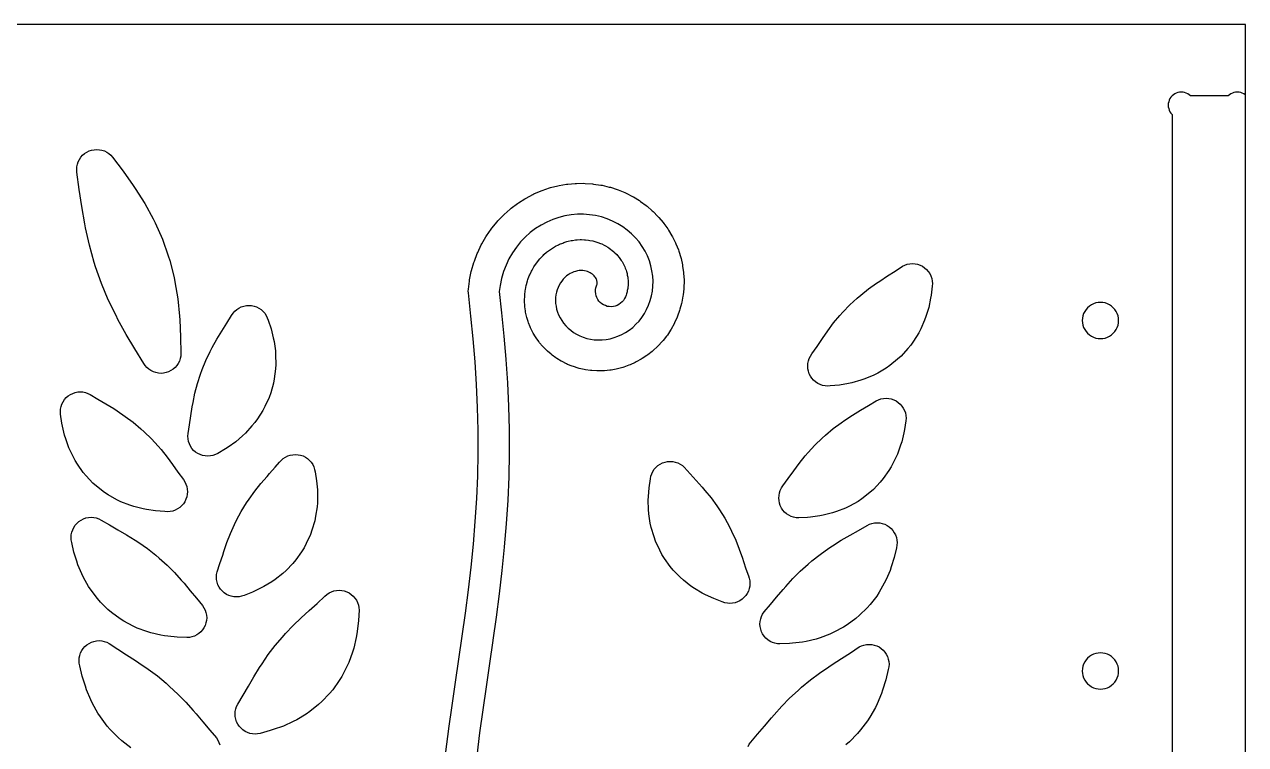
# Model space of a CAD drawing. Header units: inches. Extents: x 0 to 42.2, y -1.9 to 14.
# Drawn here: x 29.63 to 42.25, y 6.55 to 14 of the extents above; entities that cross this region are included whole.
import ezdxf

# ---------------------------------------------------------------- set-up
doc = ezdxf.new("R2010")
doc.units = ezdxf.units.IN
doc.header["$MEASUREMENT"] = 0
for name, color, linetype in [('CUT_INSIDE', 5, 'Continuous'), ('CUT_OUTSIDE', 1, 'Continuous'), ('POCKET_0.375', 4, 'Continuous'), ('POCKET_0.500', 4, 'Continuous')]:
    doc.layers.add(name, color=color, linetype=linetype)

msp = doc.modelspace()

# ---------------------------------------------------------------- linework, layer by layer
at = {"layer": 'CUT_INSIDE'}
for points in [[(31.117, 10.407), (31.092, 10.398), (31.065, 10.393), (31.039, 10.391), (31.012, 10.393), (30.985, 10.398), (30.96, 10.407), (30.935, 10.419), (30.913, 10.434), (30.893, 10.451), (30.875, 10.472), (30.86, 10.494), (30.769, 10.643), (30.679, 10.794), (30.594, 10.949), (30.574, 10.988), (30.494, 11.151), (30.424, 11.319), (30.363, 11.492), (30.348, 11.539), (30.299, 11.715), (30.259, 11.895), (30.251, 11.938), (30.22, 12.115), (30.194, 12.294), (30.17, 12.473), (30.168, 12.5), (30.17, 12.527), (30.175, 12.553), (30.184, 12.579), (30.196, 12.603), (30.211, 12.626), (30.229, 12.646), (30.249, 12.664), (30.272, 12.679), (30.296, 12.691), (30.321, 12.699), (30.348, 12.704), (30.375, 12.706), (30.402, 12.704), (30.428, 12.699), (30.454, 12.691), (30.478, 12.679), (30.5, 12.664), (30.521, 12.646), (30.538, 12.626), (30.647, 12.482), (30.751, 12.335), (30.773, 12.303), (30.871, 12.148), (30.958, 11.988), (30.978, 11.946), (31.053, 11.778), (31.113, 11.605), (31.129, 11.559), (31.174, 11.382), (31.183, 11.336), (31.213, 11.16), (31.231, 10.982), (31.234, 10.943), (31.242, 10.77), (31.245, 10.597), (31.243, 10.57), (31.238, 10.544), (31.229, 10.518), (31.217, 10.494), (31.202, 10.472), (31.184, 10.451), (31.164, 10.434), (31.142, 10.419)], [(38.69, 10.57), (38.653, 10.537), (38.574, 10.471), (38.534, 10.445), (38.447, 10.392), (38.406, 10.372), (38.314, 10.333), (38.274, 10.319), (38.181, 10.293), (38.144, 10.286), (38.052, 10.27), (37.957, 10.261), (37.93, 10.259), (37.904, 10.261), (37.877, 10.266), (37.852, 10.275), (37.827, 10.287), (37.805, 10.302), (37.785, 10.32), (37.767, 10.34), (37.752, 10.362), (37.74, 10.387), (37.731, 10.412), (37.726, 10.439), (37.724, 10.465), (37.726, 10.492), (37.731, 10.519), (37.74, 10.544), (37.752, 10.569), (37.767, 10.591), (37.821, 10.67), (37.875, 10.751), (37.931, 10.832), (37.991, 10.912), (38.056, 10.989), (38.088, 11.025), (38.16, 11.1), (38.236, 11.169), (38.272, 11.201), (38.352, 11.265), (38.433, 11.323), (38.469, 11.346), (38.548, 11.399), (38.627, 11.448), (38.704, 11.498), (38.728, 11.51), (38.753, 11.519), (38.78, 11.524), (38.807, 11.526), (38.834, 11.524), (38.86, 11.519), (38.886, 11.51), (38.91, 11.498), (38.932, 11.483), (38.953, 11.465), (38.97, 11.445), (38.985, 11.422), (38.997, 11.398), (39.006, 11.373), (39.011, 11.346), (39.013, 11.319), (39.011, 11.292), (39, 11.199), (38.993, 11.167), (38.974, 11.072), (38.946, 10.98), (38.932, 10.94), (38.892, 10.85), (38.871, 10.809), (38.817, 10.724), (38.79, 10.684), (38.758, 10.647)], [(32.173, 10.189), (32.157, 10.142), (32.113, 10.049), (32.092, 10.005), (32.035, 9.92), (32.01, 9.881), (31.979, 9.847), (31.914, 9.773), (31.882, 9.745), (31.811, 9.683), (31.732, 9.627), (31.705, 9.609), (31.625, 9.562), (31.601, 9.55), (31.575, 9.541), (31.549, 9.536), (31.522, 9.534), (31.495, 9.536), (31.469, 9.541), (31.443, 9.55), (31.419, 9.562), (31.397, 9.577), (31.376, 9.594), (31.358, 9.615), (31.343, 9.637), (31.332, 9.661), (31.323, 9.687), (31.318, 9.713), (31.316, 9.74), (31.318, 9.767), (31.332, 9.858), (31.346, 9.951), (31.361, 10.046), (31.37, 10.088), (31.39, 10.187), (31.416, 10.285), (31.448, 10.383), (31.464, 10.429), (31.503, 10.525), (31.548, 10.617), (31.568, 10.658), (31.617, 10.745), (31.668, 10.828), (31.719, 10.91), (31.769, 10.99), (31.784, 11.013), (31.802, 11.033), (31.822, 11.051), (31.844, 11.066), (31.869, 11.078), (31.894, 11.087), (31.921, 11.092), (31.948, 11.094), (31.974, 11.092), (32.001, 11.087), (32.026, 11.078), (32.051, 11.066), (32.073, 11.051), (32.093, 11.033), (32.111, 11.013), (32.126, 10.99), (32.138, 10.966), (32.147, 10.941), (32.177, 10.85), (32.2, 10.758), (32.207, 10.721), (32.221, 10.625), (32.224, 10.582), (32.226, 10.482), (32.223, 10.436), (32.21, 10.335), (32.201, 10.288)], [(31.185, 8.976), (31.16, 8.967), (31.133, 8.962), (31.106, 8.96), (31.079, 8.962), (30.983, 8.968), (30.89, 8.982), (30.853, 8.989), (30.758, 9.013), (30.718, 9.026), (30.624, 9.063), (30.583, 9.083), (30.494, 9.133), (30.454, 9.16), (30.373, 9.223), (30.336, 9.256), (30.266, 9.331), (30.234, 9.367), (30.176, 9.452), (30.15, 9.491), (30.13, 9.532), (30.087, 9.62), (30.055, 9.714), (30.042, 9.75), (30.021, 9.843), (30.015, 9.875), (30.001, 9.967), (29.999, 9.994), (30.001, 10.021), (30.006, 10.047), (30.015, 10.073), (30.026, 10.097), (30.041, 10.119), (30.059, 10.14), (30.08, 10.158), (30.102, 10.173), (30.126, 10.184), (30.152, 10.193), (30.178, 10.198), (30.205, 10.2), (30.232, 10.198), (30.258, 10.193), (30.284, 10.184), (30.308, 10.173), (30.387, 10.125), (30.469, 10.077), (30.55, 10.026), (30.586, 10.003), (30.67, 9.946), (30.752, 9.885), (30.83, 9.818), (30.866, 9.786), (30.94, 9.714), (31.008, 9.637), (31.039, 9.603), (31.101, 9.525), (31.158, 9.447), (31.214, 9.368), (31.27, 9.292), (31.285, 9.27), (31.297, 9.245), (31.306, 9.22), (31.311, 9.193), (31.313, 9.166), (31.311, 9.14), (31.306, 9.113), (31.297, 9.088), (31.285, 9.063), (31.27, 9.041), (31.252, 9.021), (31.232, 9.003), (31.21, 8.988)], [(38.402, 9.19), (38.365, 9.158), (38.284, 9.094), (38.244, 9.067), (38.155, 9.017), (38.113, 8.997), (38.02, 8.961), (37.98, 8.947), (37.885, 8.924), (37.848, 8.916), (37.754, 8.903), (37.721, 8.901), (37.631, 8.895), (37.604, 8.897), (37.578, 8.902), (37.552, 8.911), (37.528, 8.923), (37.505, 8.938), (37.485, 8.956), (37.467, 8.976), (37.452, 8.998), (37.44, 9.023), (37.432, 9.048), (37.427, 9.075), (37.425, 9.101), (37.427, 9.128), (37.432, 9.155), (37.44, 9.18), (37.452, 9.205), (37.467, 9.227), (37.523, 9.303), (37.579, 9.381), (37.637, 9.46), (37.699, 9.537), (37.729, 9.572), (37.798, 9.648), (37.872, 9.72), (37.908, 9.753), (37.986, 9.819), (38.068, 9.88), (38.106, 9.906), (38.188, 9.96), (38.27, 10.01), (38.351, 10.058), (38.43, 10.106), (38.455, 10.118), (38.48, 10.127), (38.507, 10.132), (38.534, 10.134), (38.561, 10.132), (38.587, 10.127), (38.613, 10.118), (38.637, 10.106), (38.659, 10.091), (38.679, 10.073), (38.697, 10.053), (38.712, 10.031), (38.724, 10.006), (38.733, 9.981), (38.738, 9.954), (38.74, 9.927), (38.738, 9.901), (38.724, 9.809), (38.718, 9.777), (38.696, 9.683), (38.684, 9.647), (38.651, 9.554), (38.608, 9.466), (38.588, 9.425), (38.562, 9.386), (38.504, 9.302), (38.472, 9.265)], [(32.518, 8.587), (32.491, 8.546), (32.433, 8.461), (32.401, 8.425), (32.332, 8.351), (32.297, 8.321), (32.22, 8.259), (32.185, 8.235), (32.103, 8.185), (32.069, 8.168), (31.985, 8.128), (31.898, 8.094), (31.872, 8.085), (31.846, 8.08), (31.819, 8.078), (31.792, 8.08), (31.765, 8.085), (31.74, 8.094), (31.716, 8.105), (31.693, 8.12), (31.673, 8.138), (31.655, 8.159), (31.64, 8.181), (31.628, 8.205), (31.619, 8.231), (31.614, 8.257), (31.612, 8.284), (31.614, 8.311), (31.619, 8.337), (31.648, 8.423), (31.677, 8.512), (31.689, 8.548), (31.721, 8.642), (31.757, 8.735), (31.799, 8.827), (31.82, 8.871), (31.869, 8.962), (31.923, 9.05), (31.95, 9.09), (32.009, 9.172), (32.071, 9.25), (32.136, 9.325), (32.161, 9.354), (32.219, 9.419), (32.265, 9.471), (32.282, 9.491), (32.303, 9.509), (32.325, 9.524), (32.349, 9.536), (32.375, 9.544), (32.401, 9.549), (32.428, 9.551), (32.455, 9.549), (32.482, 9.544), (32.507, 9.536), (32.531, 9.524), (32.554, 9.509), (32.574, 9.491), (32.592, 9.471), (32.607, 9.448), (32.619, 9.424), (32.627, 9.398), (32.633, 9.372), (32.647, 9.279), (32.655, 9.186), (32.657, 9.148), (32.655, 9.052), (32.652, 9.01), (32.637, 8.912), (32.628, 8.866), (32.599, 8.769), (32.584, 8.724), (32.54, 8.631)], [(36.999, 8.027), (36.973, 8.018), (36.947, 8.013), (36.92, 8.011), (36.893, 8.013), (36.866, 8.018), (36.841, 8.027), (36.752, 8.061), (36.668, 8.1), (36.634, 8.117), (36.552, 8.167), (36.516, 8.191), (36.439, 8.252), (36.404, 8.283), (36.334, 8.356), (36.302, 8.392), (36.244, 8.477), (36.217, 8.518), (36.195, 8.562), (36.15, 8.654), (36.135, 8.7), (36.105, 8.796), (36.096, 8.842), (36.08, 8.939), (36.077, 8.982), (36.074, 9.078), (36.077, 9.116), (36.084, 9.208), (36.097, 9.301), (36.103, 9.327), (36.111, 9.353), (36.123, 9.377), (36.138, 9.399), (36.156, 9.42), (36.176, 9.438), (36.199, 9.452), (36.223, 9.464), (36.249, 9.473), (36.275, 9.478), (36.302, 9.48), (36.329, 9.478), (36.355, 9.473), (36.381, 9.464), (36.405, 9.452), (36.428, 9.438), (36.448, 9.42), (36.508, 9.352), (36.571, 9.283), (36.633, 9.212), (36.661, 9.18), (36.725, 9.102), (36.784, 9.02), (36.811, 8.98), (36.866, 8.893), (36.915, 8.802), (36.936, 8.759), (36.979, 8.667), (37.015, 8.574), (37.048, 8.48), (37.06, 8.444), (37.085, 8.37), (37.11, 8.297), (37.119, 8.271), (37.124, 8.245), (37.126, 8.218), (37.124, 8.191), (37.119, 8.164), (37.11, 8.139), (37.098, 8.115), (37.083, 8.092), (37.065, 8.072), (37.045, 8.054), (37.023, 8.039)], [(31.384, 7.673), (31.358, 7.664), (31.332, 7.659), (31.305, 7.657), (31.207, 7.662), (31.174, 7.664), (31.074, 7.676), (31.036, 7.683), (30.934, 7.706), (30.894, 7.72), (30.793, 7.756), (30.752, 7.776), (30.656, 7.826), (30.616, 7.853), (30.527, 7.917), (30.491, 7.949), (30.413, 8.025), (30.381, 8.061), (30.316, 8.147), (30.29, 8.185), (30.238, 8.278), (30.219, 8.316), (30.18, 8.411), (30.168, 8.447), (30.139, 8.543), (30.117, 8.642), (30.112, 8.668), (30.11, 8.695), (30.112, 8.722), (30.117, 8.749), (30.126, 8.774), (30.138, 8.798), (30.153, 8.821), (30.171, 8.841), (30.191, 8.859), (30.213, 8.874), (30.237, 8.886), (30.263, 8.895), (30.289, 8.9), (30.316, 8.902), (30.343, 8.9), (30.37, 8.895), (30.395, 8.886), (30.419, 8.874), (30.506, 8.824), (30.594, 8.774), (30.683, 8.722), (30.772, 8.667), (30.81, 8.641), (30.899, 8.579), (30.984, 8.512), (31.021, 8.479), (31.102, 8.407), (31.177, 8.33), (31.249, 8.251), (31.277, 8.219), (31.342, 8.141), (31.405, 8.064), (31.468, 7.989), (31.483, 7.966), (31.495, 7.942), (31.504, 7.917), (31.509, 7.89), (31.511, 7.863), (31.509, 7.836), (31.504, 7.81), (31.495, 7.784), (31.483, 7.76), (31.468, 7.738), (31.451, 7.717), (31.43, 7.699), (31.408, 7.685)], [(38.259, 7.888), (38.222, 7.855), (38.133, 7.791), (38.093, 7.764), (37.995, 7.713), (37.954, 7.693), (37.852, 7.656), (37.811, 7.643), (37.708, 7.619), (37.671, 7.612), (37.568, 7.599), (37.536, 7.597), (37.437, 7.592), (37.41, 7.593), (37.383, 7.599), (37.358, 7.607), (37.334, 7.619), (37.311, 7.634), (37.291, 7.652), (37.273, 7.672), (37.258, 7.695), (37.246, 7.719), (37.238, 7.745), (37.232, 7.771), (37.23, 7.798), (37.232, 7.825), (37.238, 7.851), (37.246, 7.877), (37.258, 7.901), (37.273, 7.924), (37.338, 7.999), (37.402, 8.077), (37.469, 8.155), (37.497, 8.187), (37.57, 8.268), (37.647, 8.345), (37.729, 8.418), (37.766, 8.45), (37.852, 8.518), (37.942, 8.581), (37.981, 8.607), (38.071, 8.664), (38.161, 8.716), (38.25, 8.767), (38.338, 8.818), (38.362, 8.83), (38.387, 8.839), (38.414, 8.844), (38.441, 8.846), (38.468, 8.844), (38.494, 8.839), (38.52, 8.83), (38.544, 8.818), (38.566, 8.803), (38.587, 8.786), (38.604, 8.765), (38.619, 8.743), (38.631, 8.719), (38.64, 8.693), (38.645, 8.667), (38.647, 8.64), (38.645, 8.613), (38.64, 8.586), (38.617, 8.486), (38.587, 8.389), (38.575, 8.353), (38.534, 8.257), (38.515, 8.219), (38.462, 8.126), (38.437, 8.087), (38.37, 8.001), (38.338, 7.964)], [(32.814, 7.118), (32.781, 7.081), (32.702, 6.997), (32.666, 6.965), (32.577, 6.892), (32.538, 6.867), (32.442, 6.808), (32.404, 6.789), (32.305, 6.743), (32.2, 6.706), (32.169, 6.696), (32.065, 6.667), (32.038, 6.662), (32.011, 6.66), (31.984, 6.662), (31.958, 6.667), (31.932, 6.676), (31.908, 6.688), (31.886, 6.703), (31.866, 6.721), (31.848, 6.741), (31.833, 6.763), (31.821, 6.788), (31.812, 6.813), (31.807, 6.84), (31.805, 6.867), (31.807, 6.893), (31.812, 6.92), (31.821, 6.945), (31.833, 6.97), (31.888, 7.062), (31.942, 7.157), (31.998, 7.253), (32.057, 7.348), (32.083, 7.387), (32.148, 7.482), (32.219, 7.575), (32.294, 7.663), (32.326, 7.7), (32.405, 7.783), (32.487, 7.862), (32.57, 7.938), (32.653, 8.012), (32.734, 8.087), (32.754, 8.105), (32.776, 8.12), (32.801, 8.131), (32.826, 8.14), (32.853, 8.145), (32.88, 8.147), (32.907, 8.145), (32.933, 8.14), (32.959, 8.131), (32.983, 8.12), (33.005, 8.105), (33.025, 8.087), (33.043, 8.066), (33.058, 8.044), (33.07, 8.02), (33.079, 7.994), (33.084, 7.968), (33.086, 7.941), (33.08, 7.836), (33.078, 7.803), (33.064, 7.695), (33.057, 7.657), (33.032, 7.548), (33.018, 7.507), (32.98, 7.399), (32.96, 7.358), (32.907, 7.254), (32.88, 7.214)]]:
    msp.add_lwpolyline(points, close=True, dxfattribs=at)
for points in [[(33.984, 6.476), (34.015, 6.715), (34.015, 6.716), (34.048, 6.956), (34.049, 6.957), (34.083, 7.196), (34.083, 7.196), (34.118, 7.435), (34.152, 7.674), (34.185, 7.912), (34.216, 8.15), (34.244, 8.387), (34.268, 8.623), (34.288, 8.86), (34.304, 9.096), (34.314, 9.331), (34.319, 9.567), (34.318, 9.802), (34.312, 10.038), (34.301, 10.274), (34.285, 10.51), (34.265, 10.747), (34.242, 10.984), (34.216, 11.223), (34.215, 11.241), (34.216, 11.26), (34.227, 11.346), (34.229, 11.359), (34.246, 11.444), (34.25, 11.456), (34.274, 11.539), (34.278, 11.551), (34.308, 11.63), (34.313, 11.642), (34.35, 11.719), (34.356, 11.73), (34.398, 11.803), (34.405, 11.814), (34.452, 11.883), (34.46, 11.893), (34.512, 11.957), (34.521, 11.967), (34.578, 12.026), (34.587, 12.035), (34.648, 12.089), (34.658, 12.098), (34.723, 12.147), (34.733, 12.154), (34.801, 12.197), (34.812, 12.204), (34.883, 12.241), (34.894, 12.247), (34.967, 12.278), (34.979, 12.283), (35.054, 12.308), (35.066, 12.312), (35.142, 12.331), (35.155, 12.334), (35.231, 12.347), (35.244, 12.349), (35.321, 12.355), (35.334, 12.356), (35.41, 12.357), (35.423, 12.356), (35.499, 12.351), (35.511, 12.349), (35.586, 12.338), (35.598, 12.336), (35.671, 12.318), (35.684, 12.315), (35.754, 12.292), (35.766, 12.288), (35.834, 12.26), (35.846, 12.254), (35.911, 12.221), (35.922, 12.215), (35.984, 12.177), (35.995, 12.17), (36.053, 12.127), (36.063, 12.119), (36.117, 12.073), (36.126, 12.064), (36.176, 12.014), (36.184, 12.004), (36.229, 11.951), (36.237, 11.94), (36.278, 11.884), (36.285, 11.873), (36.32, 11.814), (36.326, 11.803), (36.356, 11.741), (36.362, 11.73), (36.387, 11.667), (36.391, 11.655), (36.411, 11.59), (36.414, 11.578), (36.428, 11.513), (36.431, 11.5), (36.44, 11.435), (36.441, 11.422), (36.445, 11.357), (36.445, 11.344), (36.443, 11.279), (36.443, 11.266), (36.436, 11.202), (36.434, 11.19), (36.423, 11.127), (36.42, 11.115), (36.403, 11.054), (36.4, 11.041), (36.378, 10.983), (36.374, 10.971), (36.348, 10.914), (36.342, 10.903), (36.313, 10.849), (36.306, 10.838), (36.273, 10.787), (36.265, 10.777), (36.228, 10.729), (36.22, 10.72), (36.179, 10.676), (36.17, 10.667), (36.127, 10.627), (36.117, 10.618), (36.071, 10.582), (36.06, 10.575), (36.012, 10.543), (36.001, 10.536), (35.951, 10.509), (35.94, 10.503), (35.888, 10.48), (35.876, 10.475), (35.823, 10.456), (35.811, 10.452), (35.757, 10.438), (35.745, 10.435), (35.691, 10.425), (35.678, 10.423), (35.624, 10.418), (35.611, 10.417), (35.557, 10.416), (35.544, 10.416), (35.491, 10.42), (35.478, 10.421), (35.426, 10.428), (35.413, 10.431), (35.363, 10.442), (35.35, 10.446), (35.301, 10.461), (35.289, 10.465), (35.242, 10.484), (35.23, 10.49), (35.185, 10.512), (35.174, 10.518), (35.131, 10.544), (35.121, 10.551), (35.081, 10.58), (35.071, 10.588), (35.034, 10.62), (35.024, 10.629), (34.991, 10.663), (34.982, 10.672), (34.951, 10.708), (34.943, 10.719), (34.916, 10.757), (34.909, 10.768), (34.885, 10.807), (34.879, 10.819), (34.859, 10.86), (34.854, 10.872), (34.837, 10.913), (34.833, 10.926), (34.82, 10.968), (34.817, 10.981), (34.808, 11.024), (34.805, 11.037), (34.8, 11.08), (34.799, 11.093), (34.796, 11.135), (34.796, 11.148), (34.798, 11.19), (34.799, 11.203), (34.803, 11.245), (34.805, 11.258), (34.813, 11.298), (34.816, 11.31), (34.828, 11.349), (34.832, 11.362), (34.846, 11.399), (34.851, 11.411), (34.867, 11.447), (34.874, 11.458), (34.893, 11.492), (34.9, 11.503), (34.922, 11.534), (34.93, 11.545), (34.953, 11.574), (34.962, 11.583), (34.988, 11.61), (34.997, 11.619), (35.025, 11.643), (35.035, 11.651), (35.064, 11.672), (35.075, 11.68), (35.105, 11.698), (35.116, 11.705), (35.147, 11.72), (35.159, 11.726), (35.191, 11.739), (35.203, 11.743), (35.235, 11.753), (35.248, 11.757), (35.28, 11.764), (35.293, 11.766), (35.325, 11.771), (35.339, 11.772), (35.37, 11.774), (35.384, 11.774), (35.415, 11.773), (35.428, 11.772), (35.459, 11.769), (35.472, 11.766), (35.501, 11.761), (35.514, 11.757), (35.543, 11.749), (35.555, 11.745), (35.582, 11.735), (35.595, 11.729), (35.62, 11.717), (35.632, 11.711), (35.656, 11.696), (35.667, 11.689), (35.69, 11.673), (35.7, 11.665), (35.721, 11.647), (35.731, 11.638), (35.749, 11.62), (35.758, 11.61), (35.775, 11.59), (35.783, 11.579), (35.797, 11.558), (35.805, 11.547), (35.817, 11.526), (35.823, 11.513), (35.833, 11.492), (35.838, 11.479), (35.846, 11.457), (35.85, 11.444), (35.856, 11.422), (35.859, 11.408), (35.863, 11.386), (35.865, 11.372), (35.867, 11.351), (35.867, 11.337), (35.867, 11.315), (35.867, 11.301), (35.865, 11.281), (35.863, 11.267), (35.859, 11.247), (35.856, 11.233), (35.85, 11.214), (35.846, 11.2), (35.839, 11.183), (35.83, 11.164), (35.819, 11.146), (35.806, 11.13), (35.79, 11.116), (35.773, 11.104), (35.755, 11.094), (35.735, 11.087), (35.715, 11.082), (35.694, 11.08), (35.673, 11.081), (35.652, 11.084), (35.632, 11.091), (35.613, 11.099), (35.596, 11.11), (35.58, 11.124), (35.565, 11.139), (35.553, 11.156), (35.544, 11.175), (35.536, 11.194), (35.532, 11.215), (35.53, 11.236), (35.531, 11.257), (35.534, 11.277), (35.54, 11.297), (35.544, 11.308), (35.546, 11.313), (35.547, 11.318), (35.547, 11.324), (35.547, 11.331), (35.547, 11.338), (35.545, 11.346), (35.543, 11.355), (35.54, 11.363), (35.536, 11.372), (35.531, 11.381), (35.524, 11.39), (35.517, 11.399), (35.508, 11.408), (35.498, 11.417), (35.487, 11.425), (35.475, 11.432), (35.462, 11.438), (35.447, 11.444), (35.432, 11.448), (35.416, 11.451), (35.399, 11.453), (35.381, 11.454), (35.362, 11.453), (35.344, 11.45), (35.325, 11.446), (35.305, 11.44), (35.286, 11.432), (35.267, 11.422), (35.248, 11.411), (35.23, 11.398), (35.213, 11.382), (35.196, 11.365), (35.181, 11.346), (35.167, 11.326), (35.154, 11.304), (35.143, 11.28), (35.133, 11.255), (35.126, 11.229), (35.121, 11.202), (35.117, 11.174), (35.116, 11.144), (35.118, 11.115), (35.122, 11.085), (35.128, 11.055), (35.137, 11.025), (35.149, 10.995), (35.164, 10.966), (35.181, 10.937), (35.2, 10.91), (35.222, 10.883), (35.247, 10.859), (35.274, 10.836), (35.303, 10.814), (35.335, 10.795), (35.368, 10.779), (35.403, 10.764), (35.44, 10.753), (35.478, 10.744), (35.517, 10.739), (35.557, 10.736), (35.598, 10.737), (35.639, 10.741), (35.681, 10.749), (35.722, 10.76), (35.762, 10.774), (35.802, 10.792), (35.841, 10.814), (35.879, 10.838), (35.915, 10.866), (35.948, 10.898), (35.98, 10.932), (36.009, 10.969), (36.036, 11.009), (36.059, 11.052), (36.079, 11.096), (36.096, 11.143), (36.109, 11.192), (36.118, 11.242), (36.124, 11.293), (36.125, 11.345), (36.122, 11.397), (36.114, 11.45), (36.103, 11.502), (36.087, 11.554), (36.067, 11.605), (36.042, 11.655), (36.013, 11.703), (35.98, 11.75), (35.943, 11.793), (35.903, 11.835), (35.858, 11.873), (35.811, 11.908), (35.76, 11.939), (35.706, 11.966), (35.65, 11.99), (35.592, 12.008), (35.531, 12.023), (35.469, 12.032), (35.406, 12.037), (35.343, 12.036), (35.279, 12.03), (35.214, 12.019), (35.151, 12.003), (35.088, 11.982), (35.027, 11.956), (34.968, 11.924), (34.91, 11.888), (34.856, 11.846), (34.804, 11.8), (34.756, 11.75), (34.712, 11.696), (34.672, 11.637), (34.636, 11.575), (34.605, 11.51), (34.579, 11.443), (34.558, 11.372), (34.543, 11.3), (34.536, 11.239), (34.56, 11.018), (34.56, 11.016), (34.584, 10.777), (34.584, 10.775), (34.604, 10.536), (34.604, 10.533), (34.62, 10.294), (34.62, 10.291), (34.632, 10.051), (34.632, 10.048), (34.638, 9.809), (34.638, 9.805), (34.639, 9.566), (34.639, 9.562), (34.634, 9.323), (34.633, 9.319), (34.623, 9.08), (34.623, 9.077), (34.607, 8.837), (34.607, 8.834), (34.587, 8.595), (34.587, 8.592), (34.562, 8.353), (34.562, 8.351), (34.534, 8.111), (34.533, 8.109), (34.502, 7.87), (34.502, 7.869), (34.469, 7.63), (34.469, 7.629), (34.434, 7.39), (34.434, 7.389), (34.4, 7.15), (34.365, 6.912), (34.332, 6.673), (34.302, 6.436)], [(30.728, 6.519), (30.634, 6.59), (30.597, 6.623), (30.515, 6.707), (30.483, 6.743), (30.413, 6.837), (30.387, 6.875), (30.331, 6.976), (30.312, 7.014), (30.269, 7.118), (30.257, 7.154), (30.225, 7.258), (30.2, 7.366), (30.194, 7.393), (30.193, 7.42), (30.194, 7.447), (30.2, 7.473), (30.208, 7.499), (30.22, 7.523), (30.235, 7.545), (30.253, 7.566), (30.273, 7.583), (30.296, 7.598), (30.32, 7.61), (30.345, 7.619), (30.372, 7.624), (30.399, 7.626), (30.426, 7.624), (30.452, 7.619), (30.478, 7.61), (30.502, 7.598), (30.591, 7.539), (30.683, 7.481), (30.776, 7.421), (30.811, 7.397), (30.907, 7.331), (31.001, 7.261), (31.091, 7.185), (31.128, 7.153), (31.214, 7.073), (31.295, 6.989), (31.372, 6.902), (31.401, 6.87), (31.472, 6.785), (31.542, 6.701), (31.611, 6.62), (31.626, 6.597), (31.638, 6.573), (31.647, 6.548)], [(37.108, 6.53), (37.12, 6.554), (37.135, 6.576), (37.206, 6.658), (37.276, 6.742), (37.349, 6.828), (37.377, 6.86), (37.455, 6.947), (37.537, 7.031), (37.624, 7.112), (37.661, 7.144), (37.752, 7.22), (37.846, 7.291), (37.943, 7.357), (37.978, 7.381), (38.072, 7.442), (38.165, 7.501), (38.255, 7.561), (38.279, 7.572), (38.304, 7.581), (38.331, 7.586), (38.358, 7.588), (38.385, 7.586), (38.411, 7.581), (38.437, 7.572), (38.461, 7.561), (38.483, 7.546), (38.504, 7.528), (38.521, 7.507), (38.536, 7.485), (38.548, 7.461), (38.557, 7.435), (38.562, 7.409), (38.564, 7.382), (38.562, 7.355), (38.557, 7.329), (38.531, 7.22), (38.498, 7.115), (38.486, 7.079), (38.442, 6.974), (38.423, 6.936), (38.366, 6.835), (38.341, 6.797), (38.27, 6.702), (38.238, 6.666), (38.155, 6.581), (38.118, 6.549)]]:
    msp.add_lwpolyline(points, dxfattribs=at)
at = {"layer": 'CUT_OUTSIDE'}
msp.add_lwpolyline([(2.25, 0), (42.25, 0), (42.25, 14), (11.25, 14)], dxfattribs=at)
at = {"layer": 'POCKET_0.375'}
msp.add_lwpolyline([(42.25, 0), (42.25, 13.269), (42.246, 13.272), (42.232, 13.281), (42.216, 13.289), (42.199, 13.295), (42.182, 13.298), (42.164, 13.3), (42.147, 13.298), (42.129, 13.295), (42.113, 13.289), (42.097, 13.281), (42.082, 13.272), (42.069, 13.26), (41.681, 13.26), (41.667, 13.272), (41.653, 13.281), (41.637, 13.289), (41.62, 13.295), (41.603, 13.298), (41.585, 13.3), (41.568, 13.298), (41.55, 13.295), (41.533, 13.289), (41.518, 13.281), (41.503, 13.272), (41.49, 13.26), (41.478, 13.247), (41.468, 13.232), (41.46, 13.216), (41.455, 13.199), (41.451, 13.182), (41.45, 13.165), (41.451, 13.147), (41.455, 13.13), (41.46, 13.113), (41.468, 13.097), (41.478, 13.082), (41.49, 13.069), (41.49, 0)], dxfattribs=at)
at = {"layer": 'POCKET_0.500'}
for points in [[(40.562, 10.938), (40.564, 10.913), (40.569, 10.889), (40.576, 10.866), (40.587, 10.844), (40.601, 10.823), (40.617, 10.805), (40.636, 10.789), (40.656, 10.775), (40.678, 10.764), (40.701, 10.756), (40.725, 10.752), (40.75, 10.75), (40.774, 10.752), (40.798, 10.756), (40.821, 10.764), (40.843, 10.775), (40.864, 10.789), (40.882, 10.805), (40.898, 10.823), (40.912, 10.844), (40.923, 10.866), (40.931, 10.889), (40.936, 10.913), (40.937, 10.938), (40.936, 10.962), (40.931, 10.986), (40.923, 11.009), (40.912, 11.031), (40.898, 11.052), (40.882, 11.07), (40.864, 11.086), (40.843, 11.1), (40.821, 11.111), (40.798, 11.119), (40.774, 11.123), (40.75, 11.125), (40.725, 11.123), (40.701, 11.119), (40.678, 11.111), (40.656, 11.1), (40.636, 11.086), (40.617, 11.07), (40.601, 11.052), (40.587, 11.031), (40.576, 11.009), (40.569, 10.986), (40.564, 10.962)], [(40.562, 7.312), (40.564, 7.288), (40.569, 7.264), (40.576, 7.241), (40.587, 7.219), (40.601, 7.198), (40.617, 7.18), (40.636, 7.164), (40.656, 7.15), (40.678, 7.139), (40.701, 7.131), (40.725, 7.127), (40.75, 7.125), (40.774, 7.127), (40.798, 7.131), (40.821, 7.139), (40.843, 7.15), (40.864, 7.164), (40.882, 7.18), (40.898, 7.198), (40.912, 7.219), (40.923, 7.241), (40.931, 7.264), (40.936, 7.288), (40.937, 7.312), (40.936, 7.337), (40.931, 7.361), (40.923, 7.384), (40.912, 7.406), (40.898, 7.427), (40.882, 7.445), (40.864, 7.461), (40.843, 7.475), (40.821, 7.486), (40.798, 7.494), (40.774, 7.498), (40.75, 7.5), (40.725, 7.498), (40.701, 7.494), (40.678, 7.486), (40.656, 7.475), (40.636, 7.461), (40.617, 7.445), (40.601, 7.427), (40.587, 7.406), (40.576, 7.384), (40.569, 7.361), (40.564, 7.337)]]:
    msp.add_lwpolyline(points, close=True, dxfattribs=at)

doc.saveas('drawing.dxf')
